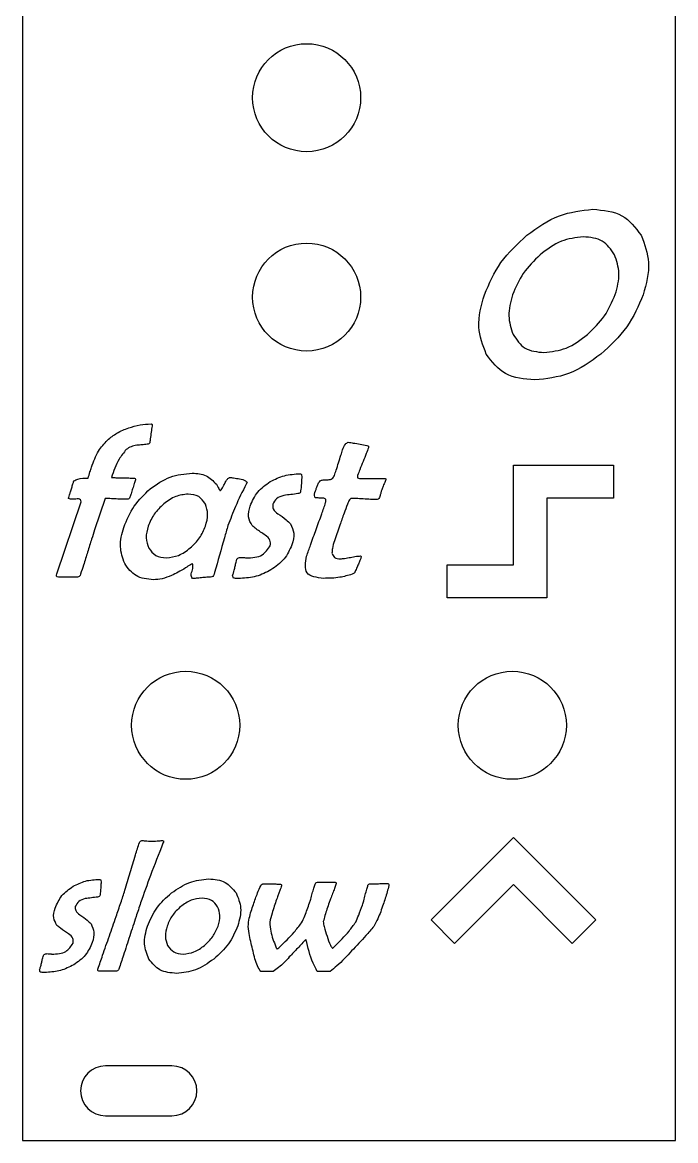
# Model space of a CAD drawing. Header units: millimetres. Extents: x 0 to 39, y 0 to 128.
# Drawn here: x 0 to 39.3, y 0 to 67.3 of the extents above; entities that cross this region are included whole.
import ezdxf

# ---------------------------------------------------------------- set-up
doc = ezdxf.new("R2010")
doc.units = ezdxf.units.MM
doc.layers.get('0').update_dxf_attribs({"linetype": 'CONTINUOUS'})

msp = doc.modelspace()

# ---------------------------------------------------------------- linework, layer by layer
for p, q in [((20.278, 39.857), (21.791, 39.857)), ((2.066, 34.115), (3.54, 38.451)), ((4.987, 38.647), (4.346, 36.762)), ((19.102, 37.046), (18.783, 36.107)), ((3.317, 33.92), (2.164, 33.92)), ((11.565, 34.191), (11.541, 34.103)), ((8.487, 17.969), (8.456, 17.896)), ((17.75, 15.555), (18.82, 15.555)), ((5.672, 10.199), (4.602, 10.199))]:
    msp.add_line(p, q)
for points in [[(0, 128.5), (0, 0), (39.3, 0), (39.3, 128.5)], [(31.553, 32.664), (25.553, 32.664), (25.553, 34.664), (29.553, 34.664), (29.553, 40.664), (35.553, 40.664), (35.553, 38.664), (31.553, 38.664)], [(29.542, 15.409), (26.007, 11.873), (24.592, 13.287), (29.542, 18.237), (34.492, 13.287), (33.078, 11.873)]]:
    msp.add_lwpolyline(points, close=True)
msp.add_lwpolyline([(9, 1.5, 1), (9, 4.5), (5, 4.5, 1), (5, 1.5)], format="xyb", close=True)
for centre in [(17.1, 62.775), (17.1, 50.775), (9.825, 25), (29.475, 25)]:
    msp.add_circle(centre, 3.25)
for points, knots in [([(30.357, 54.495), (30.982, 54.95), (32.17, 55.816), (33.628, 55.979), (34.319, 56.057)], [0, 0, 0, 0, 0.2273953, 0.4324386, 0.4324386, 0.4324386, 0.4324386]), ([(34.319, 56.057), (34.946, 56.004), (36.148, 55.902), (36.878, 54.95), (37.227, 54.495)], [0, 0, 0, 0, 0.1795785, 0.3440611, 0.3440611, 0.3440611, 0.3440611]), ([(27.796, 50.917), (28.086, 51.589), (28.679, 52.967), (29.789, 53.978), (30.357, 54.495)], [0, 0, 0, 0, 0.2171095, 0.4445595, 0.4445595, 0.4445595, 0.4445595]), ([(33.743, 54.404), (33.29, 54.348), (32.323, 54.23), (31.554, 53.63), (31.145, 53.312)], [0, 0, 0, 0, 0.1346297, 0.2865935, 0.2865935, 0.2865935, 0.2865935]), ([(35.625, 53.326), (35.406, 53.64), (34.952, 54.293), (34.156, 54.366), (33.743, 54.404)], [0, 0, 0, 0, 0.1093111, 0.2270529, 0.2270529, 0.2270529, 0.2270529]), ([(37.227, 54.495), (37.431, 53.95), (37.871, 52.777), (37.53, 51.565), (37.348, 50.917)], [0, 0, 0, 0, 0.1702931, 0.3664237, 0.3664237, 0.3664237, 0.3664237]), ([(31.145, 53.312), (30.781, 52.961), (30.067, 52.274), (29.681, 51.363), (29.491, 50.917)], [0, 0, 0, 0, 0.1498955, 0.2937559, 0.2937559, 0.2937559, 0.2937559]), ([(35.668, 50.938), (35.789, 51.367), (36.015, 52.171), (35.749, 52.958), (35.625, 53.326)], [0, 0, 0, 0, 0.1302415, 0.243852, 0.243852, 0.243852, 0.243852]), ([(27.908, 47.331), (27.706, 47.876), (27.269, 49.052), (27.612, 50.265), (27.796, 50.917)], [0, 0, 0, 0, 0.1700047, 0.367078, 0.367078, 0.367078, 0.367078]), ([(29.491, 50.917), (29.37, 50.489), (29.144, 49.687), (29.4, 48.897), (29.52, 48.529)], [0, 0, 0, 0, 0.1299369, 0.2436222, 0.2436222, 0.2436222, 0.2436222]), ([(34.002, 48.529), (34.368, 48.88), (35.088, 49.57), (35.477, 50.487), (35.668, 50.938)], [0, 0, 0, 0, 0.1505888, 0.2956285, 0.2956285, 0.2956285, 0.2956285]), ([(37.348, 50.917), (37.059, 50.243), (36.47, 48.867), (35.365, 47.855), (34.802, 47.338)], [0, 0, 0, 0, 0.2173173, 0.4437128, 0.4437128, 0.4437128, 0.4437128]), ([(29.52, 48.529), (29.734, 48.21), (30.175, 47.552), (30.967, 47.476), (31.376, 47.436)], [0, 0, 0, 0, 0.1092687, 0.2257823, 0.2257823, 0.2257823, 0.2257823]), ([(31.376, 47.436), (31.835, 47.491), (32.811, 47.608), (33.59, 48.21), (34.002, 48.529)], [0, 0, 0, 0, 0.1363445, 0.289194, 0.289194, 0.289194, 0.289194]), ([(30.828, 45.784), (30.198, 45.835), (28.995, 45.932), (28.259, 46.88), (27.908, 47.331)], [0, 0, 0, 0, 0.1804724, 0.3443343, 0.3443343, 0.3443343, 0.3443343]), ([(34.802, 47.338), (34.176, 46.885), (32.983, 46.021), (31.522, 45.86), (30.828, 45.784)], [0, 0, 0, 0, 0.2272709, 0.4332533, 0.4332533, 0.4332533, 0.4332533]), ([(6.395, 42.901), (6.621, 42.971), (7.06, 43.107), (7.52, 43.129), (7.743, 43.141)], [0, 0, 0, 0, 0.0706593, 0.1374052, 0.1374052, 0.1374052, 0.1374052]), ([(7.743, 43.141), (7.761, 43.137), (7.8, 43.13), (7.805, 43.091), (7.807, 43.071)], [0, 0, 0, 0, 0.00507393, 0.01054474, 0.01054474, 0.01054474, 0.01054474]), ([(5.113, 42.17), (5.299, 42.319), (5.688, 42.629), (6.152, 42.808), (6.395, 42.901)], [0, 0, 0, 0, 0.0710668, 0.1483675, 0.1483675, 0.1483675, 0.1483675]), ([(7.737, 42.539), (7.719, 42.407), (7.694, 42.227), (7.665, 42.048), (7.658, 42)], [0, 0, 0, 0, 0.03986683, 0.05446588, 0.05446588, 0.05446588, 0.05446588]), ([(7.807, 43.071), (7.802, 43.025), (7.781, 42.847), (7.756, 42.67), (7.737, 42.539)], [0, 0, 0, 0, 0.01404315, 0.05372466, 0.05372466, 0.05372466, 0.05372466]), ([(4.161, 40.538), (4.282, 40.872), (4.502, 41.475), (4.924, 41.956), (5.113, 42.17)], [0, 0, 0, 0, 0.1056226, 0.1904234, 0.1904234, 0.1904234, 0.1904234]), ([(6.884, 41.855), (6.765, 41.833), (6.536, 41.791), (6.343, 41.664), (6.25, 41.603)], [0, 0, 0, 0, 0.03577402, 0.06884922, 0.06884922, 0.06884922, 0.06884922]), ([(7.514, 41.912), (7.408, 41.901), (7.198, 41.881), (6.988, 41.864), (6.884, 41.855)], [0, 0, 0, 0, 0.03188486, 0.06331976, 0.06331976, 0.06331976, 0.06331976]), ([(7.658, 42), (7.643, 41.977), (7.61, 41.925), (7.549, 41.916), (7.514, 41.912)], [0, 0, 0, 0, 0.00771925, 0.01761051, 0.01761051, 0.01761051, 0.01761051]), ([(19.268, 41.578), (19.305, 41.707), (19.363, 41.906), (19.539, 42.003), (19.601, 42.038)], [0, 0, 0, 0, 0.03809458, 0.05874031, 0.05874031, 0.05874031, 0.05874031]), ([(19.601, 42.038), (19.704, 42.022), (20.078, 41.963), (20.45, 41.893), (20.72, 41.842)], [0, 0, 0, 0, 0.0311836, 0.1135489, 0.1135489, 0.1135489, 0.1135489]), ([(20.72, 41.842), (20.759, 41.833), (20.833, 41.814), (20.823, 41.739), (20.817, 41.704)], [0, 0, 0, 0, 0.01035902, 0.01982155, 0.01982155, 0.01982155, 0.01982155]), ([(6.25, 41.603), (6.096, 41.411), (5.691, 40.908), (5.489, 40.29), (5.365, 39.907)], [0, 0, 0, 0, 0.0732158, 0.1925791, 0.1925791, 0.1925791, 0.1925791]), ([(19.021, 40.802), (19.067, 40.953), (19.148, 41.212), (19.233, 41.47), (19.268, 41.578)], [0, 0, 0, 0, 0.04739304, 0.08138129, 0.08138129, 0.08138129, 0.08138129]), ([(20.817, 41.704), (20.775, 41.588), (20.674, 41.308), (20.56, 41.033), (20.494, 40.872)], [0, 0, 0, 0, 0.03695319, 0.089278, 0.089278, 0.089278, 0.089278]), ([(3.957, 39.882), (3.993, 40.004), (4.058, 40.224), (4.129, 40.441), (4.161, 40.538)], [0, 0, 0, 0, 0.03817522, 0.06864643, 0.06864643, 0.06864643, 0.06864643]), ([(18.775, 40.033), (18.81, 40.139), (18.895, 40.395), (18.974, 40.652), (19.021, 40.802)], [0, 0, 0, 0, 0.0334908, 0.08071801, 0.08071801, 0.08071801, 0.08071801]), ([(20.494, 40.872), (20.427, 40.71), (20.313, 40.435), (20.212, 40.156), (20.17, 40.04)], [0, 0, 0, 0, 0.05232486, 0.08927805, 0.08927805, 0.08927805, 0.08927805]), ([(3.097, 39.706), (3.175, 39.746), (3.439, 39.885), (3.743, 39.883), (3.957, 39.882)], [0, 0, 0, 0, 0.02619069, 0.08882542, 0.08882542, 0.08882542, 0.08882542]), ([(5.365, 39.907), (5.454, 39.907), (5.671, 39.905), (5.888, 39.898), (6.016, 39.895)], [0, 0, 0, 0, 0.02668048, 0.06513132, 0.06513132, 0.06513132, 0.06513132]), ([(6.016, 39.895), (6.146, 39.891), (6.369, 39.885), (6.592, 39.883), (6.686, 39.882)], [0, 0, 0, 0, 0.03892345, 0.06702189, 0.06702189, 0.06702189, 0.06702189]), ([(6.799, 39.769), (6.775, 39.695), (6.717, 39.521), (6.663, 39.345), (6.632, 39.242)], [0, 0, 0, 0, 0.02311514, 0.0551905, 0.0551905, 0.0551905, 0.0551905]), ([(6.686, 39.882), (6.729, 39.88), (6.807, 39.876), (6.801, 39.802), (6.799, 39.769)], [0, 0, 0, 0, 0.01075995, 0.01931437, 0.01931437, 0.01931437, 0.01931437]), ([(7.686, 39.227), (8.076, 39.504), (8.836, 40.045), (9.763, 40.135), (10.215, 40.178)], [0, 0, 0, 0, 0.1407535, 0.2745011, 0.2745011, 0.2745011, 0.2745011]), ([(10.215, 40.178), (10.513, 40.156), (11.083, 40.113), (11.481, 39.705), (11.671, 39.51)], [0, 0, 0, 0, 0.086239, 0.1651498, 0.1651498, 0.1651498, 0.1651498]), ([(12.154, 39.523), (12.203, 39.632), (12.275, 39.793), (12.419, 39.889), (12.466, 39.92)], [0, 0, 0, 0, 0.03479504, 0.0512644, 0.0512644, 0.0512644, 0.0512644]), ([(12.466, 39.92), (12.544, 39.913), (12.748, 39.897), (12.948, 39.852), (13.07, 39.825)], [0, 0, 0, 0, 0.0237376, 0.06123951, 0.06123951, 0.06123951, 0.06123951]), ([(13.07, 39.825), (13.198, 39.808), (13.373, 39.784), (13.487, 39.658), (13.518, 39.624)], [0, 0, 0, 0, 0.03671492, 0.05026684, 0.05026684, 0.05026684, 0.05026684]), ([(14.913, 39.668), (15.191, 39.806), (15.754, 40.085), (16.382, 40.122), (16.7, 40.141)], [0, 0, 0, 0, 0.0919494, 0.186517, 0.186517, 0.186517, 0.186517]), ([(16.7, 40.141), (16.726, 40.137), (16.778, 40.131), (16.794, 40.082), (16.802, 40.059)], [0, 0, 0, 0, 0.00724203, 0.01416654, 0.01416654, 0.01416654, 0.01416654]), ([(16.802, 40.059), (16.803, 40.002), (16.808, 39.832), (16.794, 39.662), (16.786, 39.548)], [0, 0, 0, 0, 0.01686129, 0.05110245, 0.05110245, 0.05110245, 0.05110245]), ([(17.823, 39.586), (17.853, 39.632), (17.916, 39.727), (18.028, 39.754), (18.086, 39.769)], [0, 0, 0, 0, 0.01579321, 0.03318579, 0.03318579, 0.03318579, 0.03318579]), ([(18.086, 39.769), (18.139, 39.769), (18.242, 39.769), (18.346, 39.773), (18.397, 39.775)], [0, 0, 0, 0, 0.01565369, 0.0311071, 0.0311071, 0.0311071, 0.0311071]), ([(18.397, 39.775), (18.486, 39.787), (18.656, 39.81), (18.737, 39.961), (18.775, 40.033)], [0, 0, 0, 0, 0.02517083, 0.04834801, 0.04834801, 0.04834801, 0.04834801]), ([(20.17, 40.04), (20.157, 39.986), (20.133, 39.886), (20.232, 39.866), (20.278, 39.857)], [0, 0, 0, 0, 0.01371374, 0.02582075, 0.02582075, 0.02582075, 0.02582075]), ([(21.872, 39.781), (21.86, 39.748), (21.828, 39.666), (21.79, 39.586), (21.768, 39.539)], [0, 0, 0, 0, 0.0105912, 0.02642841, 0.02642841, 0.02642841, 0.02642841]), ([(21.791, 39.857), (21.822, 39.856), (21.875, 39.854), (21.873, 39.803), (21.872, 39.781)], [0, 0, 0, 0, 0.00763084, 0.01335262, 0.01335262, 0.01335262, 0.01335262]), ([(2.841, 38.88), (2.86, 38.937), (2.905, 39.074), (2.945, 39.213), (2.969, 39.293)], [0, 0, 0, 0, 0.01812435, 0.04321424, 0.04321424, 0.04321424, 0.04321424]), ([(2.969, 39.293), (2.992, 39.373), (3.033, 39.511), (3.078, 39.648), (3.097, 39.706)], [0, 0, 0, 0, 0.02508989, 0.04321424, 0.04321424, 0.04321424, 0.04321424]), ([(6.099, 36.914), (6.283, 37.359), (6.648, 38.243), (7.341, 38.9), (7.686, 39.227)], [0, 0, 0, 0, 0.1426655, 0.2833141, 0.2833141, 0.2833141, 0.2833141]), ([(6.632, 39.242), (6.601, 39.141), (6.549, 38.967), (6.492, 38.794), (6.468, 38.722)], [0, 0, 0, 0, 0.03190887, 0.05452416, 0.05452416, 0.05452416, 0.05452416]), ([(11.671, 39.51), (11.699, 39.459), (11.765, 39.335), (11.838, 39.215), (11.881, 39.145)], [0, 0, 0, 0, 0.01760769, 0.04215606, 0.04215606, 0.04215606, 0.04215606]), ([(11.881, 39.145), (11.885, 39.139), (11.893, 39.129), (11.906, 39.127), (11.912, 39.126)], [0, 0, 0, 0, 0.002000212, 0.003794392, 0.003794392, 0.003794392, 0.003794392]), ([(11.912, 39.126), (11.939, 39.158), (12.04, 39.278), (12.106, 39.42), (12.154, 39.523)], [0, 0, 0, 0, 0.01271275, 0.04664373, 0.04664373, 0.04664373, 0.04664373]), ([(13.461, 39.51), (13.238, 39.066), (12.832, 38.255), (12.513, 37.405), (12.369, 37.021)], [0, 0, 0, 0, 0.148907, 0.2720049, 0.2720049, 0.2720049, 0.2720049]), ([(13.518, 39.624), (13.512, 39.61), (13.495, 39.571), (13.474, 39.534), (13.461, 39.51)], [0, 0, 0, 0, 0.00450163, 0.01272507, 0.01272507, 0.01272507, 0.01272507]), ([(13.7, 38.193), (13.833, 38.492), (14.1, 39.095), (14.64, 39.476), (14.913, 39.668)], [0, 0, 0, 0, 0.0960823, 0.1942035, 0.1942035, 0.1942035, 0.1942035]), ([(16.786, 39.548), (16.779, 39.433), (16.769, 39.26), (16.737, 39.089), (16.727, 39.031)], [0, 0, 0, 0, 0.03447344, 0.05205953, 0.05205953, 0.05205953, 0.05205953]), ([(17.623, 38.685), (17.603, 38.733), (17.53, 38.901), (17.61, 39.076), (17.667, 39.201)], [0, 0, 0, 0, 0.01533314, 0.05367084, 0.05367084, 0.05367084, 0.05367084]), ([(17.667, 39.201), (17.689, 39.264), (17.736, 39.395), (17.793, 39.521), (17.823, 39.586)], [0, 0, 0, 0, 0.02001292, 0.04149695, 0.04149695, 0.04149695, 0.04149695]), ([(21.661, 39.29), (21.648, 39.25), (21.616, 39.153), (21.586, 39.057), (21.569, 39)], [0, 0, 0, 0, 0.01259723, 0.03042368, 0.03042368, 0.03042368, 0.03042368]), ([(21.768, 39.539), (21.745, 39.49), (21.706, 39.409), (21.674, 39.324), (21.661, 39.29)], [0, 0, 0, 0, 0.01600303, 0.02709372, 0.02709372, 0.02709372, 0.02709372]), ([(2.781, 38.647), (2.783, 38.67), (2.792, 38.75), (2.82, 38.826), (2.841, 38.88)], [0, 0, 0, 0, 0.00683229, 0.02415807, 0.02415807, 0.02415807, 0.02415807]), ([(3.211, 38.615), (3.105, 38.609), (2.959, 38.599), (2.819, 38.637), (2.781, 38.647)], [0, 0, 0, 0, 0.03167122, 0.04335886, 0.04335886, 0.04335886, 0.04335886]), ([(3.54, 38.451), (3.527, 38.499), (3.487, 38.645), (3.322, 38.627), (3.211, 38.615)], [0, 0, 0, 0, 0.01368273, 0.04148997, 0.04148997, 0.04148997, 0.04148997]), ([(5.641, 38.625), (5.513, 38.631), (5.295, 38.642), (5.077, 38.645), (4.987, 38.647)], [0, 0, 0, 0, 0.03838875, 0.06546442, 0.06546442, 0.06546442, 0.06546442]), ([(6.301, 38.603), (6.21, 38.604), (5.989, 38.607), (5.769, 38.618), (5.641, 38.625)], [0, 0, 0, 0, 0.02754829, 0.06609443, 0.06609443, 0.06609443, 0.06609443]), ([(6.468, 38.722), (6.451, 38.688), (6.417, 38.618), (6.34, 38.608), (6.301, 38.603)], [0, 0, 0, 0, 0.0109184, 0.02181089, 0.02181089, 0.02181089, 0.02181089]), ([(9.97, 38.918), (9.714, 38.888), (9.173, 38.826), (8.737, 38.498), (8.508, 38.325)], [0, 0, 0, 0, 0.075823, 0.160282, 0.160282, 0.160282, 0.160282]), ([(11.008, 38.319), (10.889, 38.494), (10.641, 38.858), (10.2, 38.897), (9.97, 38.918)], [0, 0, 0, 0, 0.0601677, 0.1256696, 0.1256696, 0.1256696, 0.1256696]), ([(15.727, 38.836), (15.569, 38.787), (15.277, 38.696), (15.13, 38.429), (15.062, 38.306)], [0, 0, 0, 0, 0.04749353, 0.08800607, 0.08800607, 0.08800607, 0.08800607]), ([(16.577, 38.943), (16.436, 38.924), (16.153, 38.887), (15.869, 38.853), (15.727, 38.836)], [0, 0, 0, 0, 0.04272699, 0.08561987, 0.08561987, 0.08561987, 0.08561987]), ([(16.727, 39.031), (16.712, 39.01), (16.676, 38.959), (16.613, 38.949), (16.577, 38.943)], [0, 0, 0, 0, 0.00750804, 0.0180401, 0.0180401, 0.0180401, 0.0180401]), ([(18.081, 38.678), (18.004, 38.679), (17.852, 38.679), (17.699, 38.683), (17.623, 38.685)], [0, 0, 0, 0, 0.02310807, 0.04579721, 0.04579721, 0.04579721, 0.04579721]), ([(17.673, 36.791), (17.787, 37.104), (17.981, 37.639), (18.168, 38.177), (18.246, 38.401)], [0, 0, 0, 0, 0.0998896, 0.1709021, 0.1709021, 0.1709021, 0.1709021]), ([(18.246, 38.401), (18.262, 38.477), (18.295, 38.624), (18.151, 38.661), (18.081, 38.678)], [0, 0, 0, 0, 0.01985502, 0.03832368, 0.03832368, 0.03832368, 0.03832368]), ([(19.758, 38.659), (19.732, 38.63), (19.639, 38.527), (19.593, 38.395), (19.56, 38.3)], [0, 0, 0, 0, 0.01167812, 0.04130015, 0.04130015, 0.04130015, 0.04130015]), ([(20.509, 38.625), (20.363, 38.635), (20.113, 38.652), (19.862, 38.657), (19.758, 38.659)], [0, 0, 0, 0, 0.04378498, 0.07517295, 0.07517295, 0.07517295, 0.07517295]), ([(21.259, 38.59), (21.155, 38.592), (20.904, 38.598), (20.654, 38.615), (20.509, 38.625)], [0, 0, 0, 0, 0.03138797, 0.07517295, 0.07517295, 0.07517295, 0.07517295]), ([(21.477, 38.71), (21.455, 38.675), (21.405, 38.597), (21.312, 38.592), (21.259, 38.59)], [0, 0, 0, 0, 0.01167656, 0.02623977, 0.02623977, 0.02623977, 0.02623977]), ([(21.569, 39), (21.551, 38.943), (21.521, 38.846), (21.49, 38.75), (21.477, 38.71)], [0, 0, 0, 0, 0.01782645, 0.03042368, 0.03042368, 0.03042368, 0.03042368]), ([(8.508, 38.325), (8.3, 38.131), (7.894, 37.75), (7.675, 37.239), (7.568, 36.989)], [0, 0, 0, 0, 0.0843084, 0.1649205, 0.1649205, 0.1649205, 0.1649205]), ([(11.016, 36.989), (11.085, 37.23), (11.214, 37.676), (11.073, 38.116), (11.008, 38.319)], [0, 0, 0, 0, 0.0731659, 0.1356808, 0.1356808, 0.1356808, 0.1356808]), ([(13.825, 37.021), (13.73, 37.19), (13.523, 37.56), (13.638, 37.97), (13.7, 38.193)], [0, 0, 0, 0, 0.05604, 0.122229, 0.122229, 0.122229, 0.122229]), ([(15.062, 38.306), (15.061, 38.206), (15.057, 37.963), (15.259, 37.818), (15.378, 37.733)], [0, 0, 0, 0, 0.02868368, 0.06921985, 0.06921985, 0.06921985, 0.06921985]), ([(15.378, 37.733), (15.548, 37.618), (15.817, 37.437), (16.044, 37.206), (16.128, 37.122)], [0, 0, 0, 0, 0.06135729, 0.09697344, 0.09697344, 0.09697344, 0.09697344]), ([(19.56, 38.3), (19.49, 38.122), (19.328, 37.707), (19.184, 37.286), (19.102, 37.046)], [0, 0, 0, 0, 0.0575503, 0.1335253, 0.1335253, 0.1335253, 0.1335253]), ([(12.369, 37.021), (12.298, 36.774), (12.028, 35.832), (11.761, 34.888), (11.565, 34.191)], [0, 0, 0, 0, 0.0768704, 0.2941877, 0.2941877, 0.2941877, 0.2941877]), ([(14.607, 36.447), (14.423, 36.568), (14.152, 36.746), (13.904, 36.954), (13.825, 37.021)], [0, 0, 0, 0, 0.06597305, 0.09704375, 0.09704375, 0.09704375, 0.09704375]), ([(16.128, 37.122), (16.216, 36.937), (16.407, 36.531), (16.284, 36.097), (16.216, 35.861)], [0, 0, 0, 0, 0.0594514, 0.1302468, 0.1302468, 0.1302468, 0.1302468]), ([(4.346, 36.762), (4.285, 36.578), (4.14, 36.134), (4.003, 35.687), (3.924, 35.426)], [0, 0, 0, 0, 0.0583276, 0.1401383, 0.1401383, 0.1401383, 0.1401383]), ([(6.155, 34.739), (6.037, 35.075), (5.787, 35.79), (5.991, 36.524), (6.099, 36.914)], [0, 0, 0, 0, 0.1041033, 0.2221992, 0.2221992, 0.2221992, 0.2221992]), ([(7.568, 36.989), (7.501, 36.751), (7.376, 36.304), (7.531, 35.869), (7.604, 35.666)], [0, 0, 0, 0, 0.0722334, 0.135332, 0.135332, 0.135332, 0.135332]), ([(10.104, 35.678), (10.305, 35.87), (10.699, 36.245), (10.912, 36.745), (11.016, 36.989)], [0, 0, 0, 0, 0.0824369, 0.161186, 0.161186, 0.161186, 0.161186]), ([(14.914, 35.811), (14.923, 35.928), (14.945, 36.194), (14.728, 36.357), (14.607, 36.447)], [0, 0, 0, 0, 0.03329341, 0.07524222, 0.07524222, 0.07524222, 0.07524222]), ([(17.101, 35.18), (17.178, 35.404), (17.365, 35.942), (17.559, 36.478), (17.673, 36.791)], [0, 0, 0, 0, 0.0710148, 0.1709052, 0.1709052, 0.1709052, 0.1709052]), ([(8.665, 35.08), (8.916, 35.11), (9.45, 35.175), (9.877, 35.504), (10.104, 35.678)], [0, 0, 0, 0, 0.0743605, 0.1584001, 0.1584001, 0.1584001, 0.1584001]), ([(13.474, 35.08), (13.822, 35.089), (14.432, 35.104), (14.769, 35.599), (14.914, 35.811)], [0, 0, 0, 0, 0.0972821, 0.1704287, 0.1704287, 0.1704287, 0.1704287]), ([(16.216, 35.861), (16.08, 35.561), (15.799, 34.943), (15.241, 34.555), (14.955, 34.355)], [0, 0, 0, 0, 0.0970352, 0.199746, 0.199746, 0.199746, 0.199746]), ([(18.783, 36.107), (18.73, 35.955), (18.644, 35.709), (18.632, 35.45), (18.627, 35.351)], [0, 0, 0, 0, 0.04784039, 0.07756807, 0.07756807, 0.07756807, 0.07756807]), ([(3.924, 35.426), (3.844, 35.165), (3.708, 34.719), (3.562, 34.275), (3.501, 34.09)], [0, 0, 0, 0, 0.0818114, 0.1401414, 0.1401414, 0.1401414, 0.1401414]), ([(7.604, 35.666), (7.729, 35.495), (7.991, 35.138), (8.434, 35.1), (8.665, 35.08)], [0, 0, 0, 0, 0.0606479, 0.1266425, 0.1266425, 0.1266425, 0.1266425]), ([(12.908, 34.991), (12.923, 35.017), (12.957, 35.073), (13.022, 35.09), (13.058, 35.099)], [0, 0, 0, 0, 0.00850013, 0.01910414, 0.01910414, 0.01910414, 0.01910414]), ([(13.058, 35.099), (13.092, 35.103), (13.17, 35.113), (13.248, 35.104), (13.291, 35.099)], [0, 0, 0, 0, 0.0102949, 0.02339701, 0.02339701, 0.02339701, 0.02339701]), ([(13.291, 35.099), (13.338, 35.094), (13.399, 35.088), (13.46, 35.081), (13.474, 35.08)], [0, 0, 0, 0, 0.01408722, 0.01836513, 0.01836513, 0.01836513, 0.01836513]), ([(18.121, 33.844), (17.708, 33.895), (16.9, 33.994), (17.035, 34.791), (17.101, 35.18)], [0, 0, 0, 0, 0.1047273, 0.2049769, 0.2049769, 0.2049769, 0.2049769]), ([(18.627, 35.351), (18.667, 35.255), (18.758, 35.036), (19.002, 35.028), (19.14, 35.023)], [0, 0, 0, 0, 0.02869599, 0.06605435, 0.06605435, 0.06605435, 0.06605435]), ([(19.14, 35.023), (19.222, 35.028), (19.425, 35.042), (19.624, 35.083), (19.742, 35.108)], [0, 0, 0, 0, 0.02492188, 0.06090936, 0.06090936, 0.06090936, 0.06090936]), ([(19.742, 35.108), (19.859, 35.132), (20.053, 35.173), (20.252, 35.187), (20.332, 35.193)], [0, 0, 0, 0, 0.03567745, 0.05965747, 0.05965747, 0.05965747, 0.05965747]), ([(20.369, 35.08), (20.349, 35.025), (20.302, 34.897), (20.247, 34.773), (20.215, 34.701)], [0, 0, 0, 0, 0.01751912, 0.04082957, 0.04082957, 0.04082957, 0.04082957]), ([(20.332, 35.193), (20.351, 35.185), (20.4, 35.165), (20.381, 35.112), (20.369, 35.08)], [0, 0, 0, 0, 0.00549558, 0.01406311, 0.01406311, 0.01406311, 0.01406311]), ([(7.883, 33.762), (7.509, 33.797), (6.783, 33.865), (6.359, 34.454), (6.155, 34.739)], [0, 0, 0, 0, 0.1071756, 0.207497, 0.207497, 0.207497, 0.207497]), ([(9.815, 34.475), (9.666, 34.382), (9.393, 34.212), (9.1, 34.077), (8.965, 34.014)], [0, 0, 0, 0, 0.05226623, 0.09670621, 0.09670621, 0.09670621, 0.09670621]), ([(10.238, 34.72), (10.196, 34.7), (10.049, 34.63), (9.912, 34.54), (9.815, 34.475)], [0, 0, 0, 0, 0.01391695, 0.04904116, 0.04904116, 0.04904116, 0.04904116]), ([(10.208, 34.279), (10.239, 34.39), (10.281, 34.537), (10.247, 34.684), (10.238, 34.72)], [0, 0, 0, 0, 0.03347892, 0.04470311, 0.04470311, 0.04470311, 0.04470311]), ([(12.697, 34.166), (12.714, 34.223), (12.756, 34.36), (12.786, 34.5), (12.804, 34.582)], [0, 0, 0, 0, 0.01804619, 0.04295947, 0.04295947, 0.04295947, 0.04295947]), ([(12.804, 34.582), (12.821, 34.662), (12.851, 34.8), (12.891, 34.935), (12.908, 34.991)], [0, 0, 0, 0, 0.02474764, 0.04229467, 0.04229467, 0.04229467, 0.04229467]), ([(14.955, 34.355), (14.665, 34.204), (14.09, 33.904), (13.443, 33.86), (13.121, 33.838)], [0, 0, 0, 0, 0.0967524, 0.1923055, 0.1923055, 0.1923055, 0.1923055]), ([(20.215, 34.701), (20.179, 34.62), (20.122, 34.492), (20.067, 34.364), (20.047, 34.317)], [0, 0, 0, 0, 0.02671187, 0.0419761, 0.0419761, 0.0419761, 0.0419761]), ([(2.164, 33.92), (2.12, 33.931), (2.021, 33.957), (2.05, 34.059), (2.066, 34.115)], [0, 0, 0, 0, 0.01169903, 0.02637884, 0.02637884, 0.02637884, 0.02637884]), ([(3.501, 34.09), (3.482, 34.041), (3.448, 33.952), (3.357, 33.93), (3.317, 33.92)], [0, 0, 0, 0, 0.01479641, 0.02649619, 0.02649619, 0.02649619, 0.02649619]), ([(8.965, 34.014), (8.78, 33.941), (8.432, 33.803), (8.058, 33.775), (7.883, 33.762)], [0, 0, 0, 0, 0.0593101, 0.1116229, 0.1116229, 0.1116229, 0.1116229]), ([(10.241, 33.838), (10.215, 33.874), (10.12, 34.002), (10.171, 34.163), (10.208, 34.279)], [0, 0, 0, 0, 0.01296159, 0.04623696, 0.04623696, 0.04623696, 0.04623696]), ([(10.775, 33.879), (10.67, 33.867), (10.492, 33.847), (10.314, 33.841), (10.241, 33.838)], [0, 0, 0, 0, 0.0316828, 0.0535625, 0.0535625, 0.0535625, 0.0535625]), ([(11.312, 33.92), (11.238, 33.917), (11.059, 33.911), (10.88, 33.891), (10.775, 33.879)], [0, 0, 0, 0, 0.02211583, 0.05387707, 0.05387707, 0.05387707, 0.05387707]), ([(11.541, 34.103), (11.519, 34.049), (11.475, 33.946), (11.365, 33.929), (11.312, 33.92)], [0, 0, 0, 0, 0.01614038, 0.03124306, 0.03124306, 0.03124306, 0.03124306]), ([(12.699, 33.857), (12.68, 33.891), (12.625, 33.988), (12.668, 34.095), (12.697, 34.166)], [0, 0, 0, 0, 0.01120873, 0.03230039, 0.03230039, 0.03230039, 0.03230039]), ([(13.121, 33.838), (13.023, 33.836), (12.882, 33.834), (12.742, 33.852), (12.699, 33.857)], [0, 0, 0, 0, 0.02946565, 0.04229952, 0.04229952, 0.04229952, 0.04229952]), ([(19.831, 34.09), (19.59, 34.019), (19.033, 33.854), (18.451, 33.848), (18.121, 33.844)], [0, 0, 0, 0, 0.0750538, 0.1734472, 0.1734472, 0.1734472, 0.1734472]), ([(19.981, 34.178), (19.962, 34.163), (19.917, 34.125), (19.863, 34.103), (19.831, 34.09)], [0, 0, 0, 0, 0.00725024, 0.01747584, 0.01747584, 0.01747584, 0.01747584]), ([(20.047, 34.317), (20.035, 34.286), (20.017, 34.238), (19.99, 34.194), (19.981, 34.178)], [0, 0, 0, 0, 0.00993218, 0.0153798, 0.0153798, 0.0153798, 0.0153798]), ([(6.482, 16.134), (6.585, 16.488), (6.762, 17.095), (6.958, 17.696), (7.039, 17.947)], [0, 0, 0, 0, 0.1105631, 0.1896103, 0.1896103, 0.1896103, 0.1896103]), ([(7.039, 17.947), (7.055, 17.979), (7.087, 18.045), (7.159, 18.054), (7.195, 18.059)], [0, 0, 0, 0, 0.01020892, 0.02037779, 0.02037779, 0.02037779, 0.02037779]), ([(8.456, 17.896), (8.202, 17.252), (7.733, 16.067), (7.31, 14.865), (7.116, 14.317)], [0, 0, 0, 0, 0.2077367, 0.3822678, 0.3822678, 0.3822678, 0.3822678]), ([(7.195, 18.059), (7.237, 18.058), (7.336, 18.055), (7.434, 18.047), (7.492, 18.042)], [0, 0, 0, 0, 0.01246988, 0.02973627, 0.02973627, 0.02973627, 0.02973627]), ([(7.492, 18.042), (7.549, 18.037), (7.648, 18.029), (7.747, 18.026), (7.789, 18.025)], [0, 0, 0, 0, 0.01726639, 0.02973627, 0.02973627, 0.02973627, 0.02973627]), ([(7.789, 18.025), (7.833, 18.026), (7.94, 18.029), (8.046, 18.037), (8.108, 18.042)], [0, 0, 0, 0, 0.0133142, 0.03199075, 0.03199075, 0.03199075, 0.03199075]), ([(8.108, 18.042), (8.17, 18.047), (8.274, 18.055), (8.379, 18.058), (8.422, 18.059)], [0, 0, 0, 0, 0.01853686, 0.03143106, 0.03143106, 0.03143106, 0.03143106]), ([(8.422, 18.059), (8.45, 18.055), (8.505, 18.049), (8.493, 17.995), (8.487, 17.969)], [0, 0, 0, 0, 0.00702823, 0.01375343, 0.01375343, 0.01375343, 0.01375343]), ([(3.05, 15.308), (3.297, 15.431), (3.797, 15.679), (4.355, 15.712), (4.638, 15.728)], [0, 0, 0, 0, 0.0817328, 0.1657929, 0.1657929, 0.1657929, 0.1657929]), ([(4.638, 15.728), (4.662, 15.726), (4.707, 15.72), (4.721, 15.677), (4.728, 15.655)], [0, 0, 0, 0, 0.00643733, 0.01259243, 0.01259243, 0.01259243, 0.01259243]), ([(4.728, 15.655), (4.73, 15.605), (4.734, 15.454), (4.722, 15.303), (4.714, 15.202)], [0, 0, 0, 0, 0.01498779, 0.04542439, 0.04542439, 0.04542439, 0.04542439]), ([(5.923, 14.317), (6.005, 14.569), (6.201, 15.172), (6.379, 15.78), (6.482, 16.134)], [0, 0, 0, 0, 0.0794914, 0.1902025, 0.1902025, 0.1902025, 0.1902025]), ([(8.971, 14.91), (9.324, 15.155), (9.999, 15.625), (10.816, 15.71), (11.206, 15.751)], [0, 0, 0, 0, 0.1264732, 0.2422563, 0.2422563, 0.2422563, 0.2422563]), ([(11.206, 15.751), (11.559, 15.723), (12.23, 15.671), (12.656, 15.155), (12.859, 14.91)], [0, 0, 0, 0, 0.1012279, 0.1926747, 0.1926747, 0.1926747, 0.1926747]), ([(17.607, 15.431), (17.622, 15.467), (17.649, 15.533), (17.718, 15.548), (17.75, 15.555)], [0, 0, 0, 0, 0.01083845, 0.01998228, 0.01998228, 0.01998228, 0.01998228]), ([(18.82, 15.555), (18.842, 15.544), (18.902, 15.517), (18.876, 15.45), (18.86, 15.409)], [0, 0, 0, 0, 0.00658478, 0.01760737, 0.01760737, 0.01760737, 0.01760737]), ([(1.972, 13.997), (2.089, 14.263), (2.327, 14.799), (2.807, 15.137), (3.05, 15.308)], [0, 0, 0, 0, 0.0854065, 0.1726253, 0.1726253, 0.1726253, 0.1726253]), ([(4.714, 15.202), (4.708, 15.1), (4.7, 14.945), (4.671, 14.794), (4.662, 14.742)], [0, 0, 0, 0, 0.0306431, 0.04627513, 0.04627513, 0.04627513, 0.04627513]), ([(7.526, 12.916), (7.689, 13.294), (8.021, 14.067), (8.65, 14.625), (8.971, 14.91)], [0, 0, 0, 0, 0.1220267, 0.2489909, 0.2489909, 0.2489909, 0.2489909]), ([(12.859, 14.91), (12.982, 14.611), (13.248, 13.965), (13.059, 13.29), (12.958, 12.927)], [0, 0, 0, 0, 0.0944856, 0.2037112, 0.2037112, 0.2037112, 0.2037112]), ([(13.9, 14.216), (13.979, 14.449), (14.108, 14.831), (14.274, 15.198), (14.339, 15.342)], [0, 0, 0, 0, 0.0736842, 0.1209133, 0.1209133, 0.1209133, 0.1209133]), ([(14.339, 15.342), (14.362, 15.378), (14.406, 15.445), (14.484, 15.459), (14.521, 15.465)], [0, 0, 0, 0, 0.01225109, 0.02285819, 0.02285819, 0.02285819, 0.02285819]), ([(14.521, 15.465), (14.59, 15.464), (14.757, 15.463), (14.924, 15.457), (15.021, 15.454)], [0, 0, 0, 0, 0.020915, 0.05005329, 0.05005329, 0.05005329, 0.05005329]), ([(15.021, 15.454), (15.118, 15.451), (15.285, 15.445), (15.452, 15.443), (15.522, 15.443)], [0, 0, 0, 0, 0.02913829, 0.05005341, 0.05005341, 0.05005341, 0.05005341]), ([(15.431, 14.896), (15.403, 14.824), (15.356, 14.7), (15.312, 14.575), (15.293, 14.524)], [0, 0, 0, 0, 0.02328551, 0.03972406, 0.03972406, 0.03972406, 0.03972406]), ([(15.569, 15.269), (15.551, 15.217), (15.507, 15.092), (15.459, 14.969), (15.431, 14.896)], [0, 0, 0, 0, 0.01643861, 0.03972412, 0.03972412, 0.03972412, 0.03972412]), ([(15.522, 15.443), (15.548, 15.43), (15.619, 15.397), (15.588, 15.318), (15.569, 15.269)], [0, 0, 0, 0, 0.00782356, 0.02096761, 0.02096761, 0.02096761, 0.02096761]), ([(17.27, 14.305), (17.295, 14.384), (17.355, 14.572), (17.408, 14.761), (17.439, 14.871)], [0, 0, 0, 0, 0.02482357, 0.05908175, 0.05908175, 0.05908175, 0.05908175]), ([(17.439, 14.871), (17.47, 14.981), (17.523, 15.168), (17.583, 15.354), (17.607, 15.431)], [0, 0, 0, 0, 0.03411088, 0.0584923, 0.0584923, 0.0584923, 0.0584923]), ([(18.66, 14.868), (18.619, 14.763), (18.55, 14.584), (18.486, 14.403), (18.459, 14.328)], [0, 0, 0, 0, 0.0337836, 0.05766382, 0.05766382, 0.05766382, 0.05766382]), ([(18.86, 15.409), (18.834, 15.334), (18.77, 15.153), (18.7, 14.973), (18.66, 14.868)], [0, 0, 0, 0, 0.02388022, 0.05766376, 0.05766376, 0.05766376, 0.05766376]), ([(20.629, 14.796), (20.659, 14.91), (20.708, 15.103), (20.767, 15.293), (20.791, 15.37)], [0, 0, 0, 0, 0.03558374, 0.05965922, 0.05965922, 0.05965922, 0.05965922]), ([(20.791, 15.37), (20.805, 15.394), (20.836, 15.447), (20.898, 15.451), (20.932, 15.454)], [0, 0, 0, 0, 0.00801272, 0.01737062, 0.01737062, 0.01737062, 0.01737062]), ([(20.932, 15.454), (21.001, 15.454), (21.169, 15.456), (21.336, 15.462), (21.434, 15.465)], [0, 0, 0, 0, 0.0209653, 0.05025468, 0.05025468, 0.05025468, 0.05025468]), ([(21.434, 15.465), (21.532, 15.468), (21.699, 15.474), (21.866, 15.475), (21.936, 15.476)], [0, 0, 0, 0, 0.02928914, 0.05025468, 0.05025468, 0.05025468, 0.05025468]), ([(22.05, 15.364), (22.017, 15.232), (21.923, 14.843), (21.791, 14.465), (21.704, 14.216)], [0, 0, 0, 0, 0.0409055, 0.1199862, 0.1199862, 0.1199862, 0.1199862]), ([(21.936, 15.476), (21.972, 15.472), (22.04, 15.465), (22.047, 15.397), (22.05, 15.364)], [0, 0, 0, 0, 0.00941815, 0.01813755, 0.01813755, 0.01813755, 0.01813755]), ([(3.774, 14.569), (3.633, 14.525), (3.373, 14.444), (3.242, 14.207), (3.182, 14.098)], [0, 0, 0, 0, 0.0422166, 0.07822778, 0.07822778, 0.07822778, 0.07822778]), ([(4.529, 14.664), (4.403, 14.647), (4.152, 14.614), (3.9, 14.584), (3.774, 14.569)], [0, 0, 0, 0, 0.03797961, 0.07610655, 0.07610655, 0.07610655, 0.07610655]), ([(4.662, 14.742), (4.648, 14.723), (4.617, 14.678), (4.561, 14.669), (4.529, 14.664)], [0, 0, 0, 0, 0.00667379, 0.01603562, 0.01603562, 0.01603562, 0.01603562]), ([(5.233, 12.319), (5.368, 12.707), (5.6, 13.373), (5.828, 14.039), (5.923, 14.317)], [0, 0, 0, 0, 0.1232704, 0.2113005, 0.2113005, 0.2113005, 0.2113005]), ([(7.116, 14.317), (7.024, 14.039), (6.801, 13.375), (6.586, 12.708), (6.46, 12.319)], [0, 0, 0, 0, 0.0877609, 0.2102279, 0.2102279, 0.2102279, 0.2102279]), ([(10.812, 14.591), (10.586, 14.566), (10.113, 14.515), (9.727, 14.234), (9.526, 14.087)], [0, 0, 0, 0, 0.0669643, 0.1403117, 0.1403117, 0.1403117, 0.1403117]), ([(11.748, 14.081), (11.638, 14.23), (11.406, 14.542), (11.017, 14.574), (10.812, 14.591)], [0, 0, 0, 0, 0.0529205, 0.1113415, 0.1113415, 0.1113415, 0.1113415]), ([(13.58, 12.894), (13.599, 13.061), (13.653, 13.513), (13.805, 13.944), (13.9, 14.216)], [0, 0, 0, 0, 0.0503888, 0.136385, 0.136385, 0.136385, 0.136385]), ([(15.293, 14.524), (15.199, 14.248), (15.044, 13.794), (14.927, 13.328), (14.881, 13.146)], [0, 0, 0, 0, 0.0874246, 0.1439026, 0.1439026, 0.1439026, 0.1439026]), ([(16.793, 13.101), (16.861, 13.245), (17.046, 13.636), (17.183, 14.046), (17.27, 14.305)], [0, 0, 0, 0, 0.0478648, 0.1296302, 0.1296302, 0.1296302, 0.1296302]), ([(18.459, 14.328), (18.369, 14.068), (18.236, 13.691), (18.135, 13.304), (18.103, 13.182)], [0, 0, 0, 0, 0.0823488, 0.1199993, 0.1199993, 0.1199993, 0.1199993]), ([(20.056, 13.157), (20.116, 13.292), (20.266, 13.627), (20.384, 13.975), (20.454, 14.182)], [0, 0, 0, 0, 0.0444075, 0.1100568, 0.1100568, 0.1100568, 0.1100568]), ([(20.454, 14.182), (20.482, 14.268), (20.546, 14.471), (20.599, 14.677), (20.629, 14.796)], [0, 0, 0, 0, 0.02718175, 0.06379907, 0.06379907, 0.06379907, 0.06379907]), ([(21.704, 14.216), (21.609, 13.925), (21.458, 13.467), (21.223, 13.047), (21.137, 12.894)], [0, 0, 0, 0, 0.0915176, 0.1441346, 0.1441346, 0.1441346, 0.1441346]), ([(2.082, 12.955), (1.998, 13.106), (1.814, 13.434), (1.916, 13.799), (1.972, 13.997)], [0, 0, 0, 0, 0.0498133, 0.108648, 0.108648, 0.108648, 0.108648]), ([(3.182, 14.098), (3.181, 14.009), (3.177, 13.793), (3.357, 13.664), (3.463, 13.588)], [0, 0, 0, 0, 0.02549655, 0.06152875, 0.06152875, 0.06152875, 0.06152875]), ([(3.463, 13.588), (3.614, 13.486), (3.853, 13.325), (4.055, 13.12), (4.13, 13.045)], [0, 0, 0, 0, 0.05453976, 0.08619865, 0.08619865, 0.08619865, 0.08619865]), ([(9.526, 14.087), (9.346, 13.918), (8.991, 13.585), (8.801, 13.137), (8.708, 12.916)], [0, 0, 0, 0, 0.0731579, 0.1442453, 0.1442453, 0.1442453, 0.1442453]), ([(11.772, 12.916), (11.833, 13.128), (11.945, 13.521), (11.81, 13.904), (11.748, 14.081)], [0, 0, 0, 0, 0.0642552, 0.1191432, 0.1191432, 0.1191432, 0.1191432]), ([(2.777, 12.445), (2.614, 12.553), (2.373, 12.711), (2.153, 12.896), (2.082, 12.955)], [0, 0, 0, 0, 0.05864273, 0.0862611, 0.0862611, 0.0862611, 0.0862611]), ([(4.13, 13.045), (4.207, 12.88), (4.378, 12.52), (4.268, 12.134), (4.208, 11.924)], [0, 0, 0, 0, 0.0528456, 0.1157749, 0.1157749, 0.1157749, 0.1157749]), ([(7.615, 10.922), (7.494, 11.223), (7.233, 11.874), (7.423, 12.552), (7.526, 12.916)], [0, 0, 0, 0, 0.0948502, 0.2046817, 0.2046817, 0.2046817, 0.2046817]), ([(8.708, 12.916), (8.649, 12.706), (8.538, 12.313), (8.674, 11.929), (8.737, 11.751)], [0, 0, 0, 0, 0.0636475, 0.1191355, 0.1191355, 0.1191355, 0.1191355]), ([(10.956, 11.751), (11.136, 11.92), (11.489, 12.252), (11.679, 12.698), (11.772, 12.916)], [0, 0, 0, 0, 0.0732905, 0.1436464, 0.1436464, 0.1436464, 0.1436464]), ([(12.958, 12.927), (12.795, 12.548), (12.461, 11.775), (11.832, 11.214), (11.511, 10.927)], [0, 0, 0, 0, 0.1221703, 0.2495351, 0.2495351, 0.2495351, 0.2495351]), ([(13.882, 11.409), (13.8, 11.717), (13.671, 12.206), (13.604, 12.708), (13.58, 12.894)], [0, 0, 0, 0, 0.095415, 0.1516293, 0.1516293, 0.1516293, 0.1516293]), ([(14.881, 13.146), (14.894, 12.962), (14.93, 12.449), (15.13, 11.973), (15.258, 11.667)], [0, 0, 0, 0, 0.0549443, 0.1534767, 0.1534767, 0.1534767, 0.1534767]), ([(15.473, 11.655), (15.774, 11.944), (16.247, 12.396), (16.647, 12.913), (16.793, 13.101)], [0, 0, 0, 0, 0.1248046, 0.195988, 0.195988, 0.195988, 0.195988]), ([(18.103, 13.182), (18.117, 13.083), (18.158, 12.781), (18.262, 12.495), (18.331, 12.303)], [0, 0, 0, 0, 0.03007036, 0.09105553, 0.09105553, 0.09105553, 0.09105553]), ([(18.797, 11.711), (19.094, 12.002), (19.553, 12.451), (19.924, 12.973), (20.056, 13.157)], [0, 0, 0, 0, 0.1242184, 0.1919661, 0.1919661, 0.1919661, 0.1919661]), ([(21.137, 12.894), (20.981, 12.708), (20.554, 12.202), (20.097, 11.723), (19.807, 11.42)], [0, 0, 0, 0, 0.0728342, 0.1985165, 0.1985165, 0.1985165, 0.1985165]), ([(3.05, 11.88), (3.059, 11.984), (3.078, 12.22), (2.885, 12.365), (2.777, 12.445)], [0, 0, 0, 0, 0.02959419, 0.06688202, 0.06688202, 0.06688202, 0.06688202]), ([(4.545, 10.328), (4.64, 10.604), (4.867, 11.268), (5.098, 11.932), (5.233, 12.319)], [0, 0, 0, 0, 0.0875879, 0.2107109, 0.2107109, 0.2107109, 0.2107109]), ([(6.46, 12.319), (6.335, 11.931), (6.12, 11.266), (5.898, 10.604), (5.806, 10.328)], [0, 0, 0, 0, 0.1223196, 0.2096383, 0.2096383, 0.2096383, 0.2096383]), ([(18.331, 12.303), (18.385, 12.114), (18.46, 11.857), (18.61, 11.637), (18.65, 11.577)], [0, 0, 0, 0, 0.05807689, 0.07961916, 0.07961916, 0.07961916, 0.07961916]), ([(1.77, 11.23), (2.08, 11.238), (2.622, 11.252), (2.922, 11.691), (3.05, 11.88)], [0, 0, 0, 0, 0.086473, 0.1514921, 0.1514921, 0.1514921, 0.1514921]), ([(4.208, 11.924), (4.087, 11.658), (3.837, 11.109), (3.341, 10.763), (3.087, 10.585)], [0, 0, 0, 0, 0.0862535, 0.177552, 0.177552, 0.177552, 0.177552]), ([(8.737, 11.751), (8.848, 11.599), (9.077, 11.283), (9.467, 11.248), (9.67, 11.23)], [0, 0, 0, 0, 0.0537167, 0.1115595, 0.1115595, 0.1115595, 0.1115595]), ([(9.67, 11.23), (9.895, 11.256), (10.37, 11.31), (10.754, 11.599), (10.956, 11.751)], [0, 0, 0, 0, 0.0667742, 0.1410286, 0.1410286, 0.1410286, 0.1410286]), ([(15.258, 11.667), (15.27, 11.631), (15.288, 11.582), (15.321, 11.543), (15.33, 11.532)], [0, 0, 0, 0, 0.01106555, 0.01533925, 0.01533925, 0.01533925, 0.01533925]), ([(15.33, 11.532), (15.345, 11.542), (15.397, 11.577), (15.441, 11.623), (15.473, 11.655)], [0, 0, 0, 0, 0.00537764, 0.01889359, 0.01889359, 0.01889359, 0.01889359]), ([(17.063, 12.115), (16.896, 11.939), (16.562, 11.586), (16.227, 11.233), (16.059, 11.056)], [0, 0, 0, 0, 0.0727319, 0.145923, 0.145923, 0.145923, 0.145923]), ([(17.741, 10.188), (17.654, 10.354), (17.338, 10.961), (17.179, 11.63), (17.063, 12.115)], [0, 0, 0, 0, 0.0562225, 0.2048617, 0.2048617, 0.2048617, 0.2048617]), ([(18.65, 11.577), (18.666, 11.588), (18.72, 11.627), (18.765, 11.676), (18.797, 11.711)], [0, 0, 0, 0, 0.00561971, 0.01992721, 0.01992721, 0.01992721, 0.01992721]), ([(1.08, 10.417), (1.095, 10.469), (1.132, 10.59), (1.159, 10.715), (1.175, 10.787)], [0, 0, 0, 0, 0.01604113, 0.03818625, 0.03818625, 0.03818625, 0.03818625]), ([(1.175, 10.787), (1.19, 10.859), (1.217, 10.981), (1.253, 11.101), (1.268, 11.151)], [0, 0, 0, 0, 0.02199784, 0.03759523, 0.03759523, 0.03759523, 0.03759523]), ([(1.268, 11.151), (1.281, 11.174), (1.311, 11.224), (1.369, 11.239), (1.401, 11.246)], [0, 0, 0, 0, 0.00755571, 0.01698148, 0.01698148, 0.01698148, 0.01698148]), ([(1.401, 11.246), (1.431, 11.25), (1.5, 11.259), (1.569, 11.251), (1.608, 11.246)], [0, 0, 0, 0, 0.00915106, 0.02079732, 0.02079732, 0.02079732, 0.02079732]), ([(1.608, 11.246), (1.65, 11.242), (1.704, 11.237), (1.758, 11.231), (1.77, 11.23)], [0, 0, 0, 0, 0.01252201, 0.01632463, 0.01632463, 0.01632463, 0.01632463]), ([(9.276, 10.07), (8.92, 10.098), (8.244, 10.15), (7.817, 10.673), (7.615, 10.922)], [0, 0, 0, 0, 0.1020141, 0.1940357, 0.1940357, 0.1940357, 0.1940357]), ([(11.511, 10.927), (11.159, 10.677), (10.485, 10.2), (9.666, 10.112), (9.276, 10.07)], [0, 0, 0, 0, 0.1271173, 0.2429817, 0.2429817, 0.2429817, 0.2429817]), ([(14.346, 10.188), (14.277, 10.294), (14.035, 10.663), (13.946, 11.099), (13.882, 11.409)], [0, 0, 0, 0, 0.0379599, 0.1315223, 0.1315223, 0.1315223, 0.1315223]), ([(16.059, 11.056), (15.853, 10.834), (15.556, 10.515), (15.2, 10.264), (15.091, 10.188)], [0, 0, 0, 0, 0.090353, 0.1302671, 0.1302671, 0.1302671, 0.1302671]), ([(19.807, 11.42), (19.522, 11.106), (19.118, 10.662), (18.646, 10.295), (18.509, 10.188)], [0, 0, 0, 0, 0.1270215, 0.1792724, 0.1792724, 0.1792724, 0.1792724]), ([(1.082, 10.143), (1.065, 10.173), (1.016, 10.259), (1.054, 10.355), (1.08, 10.417)], [0, 0, 0, 0, 0.00996328, 0.02871146, 0.02871146, 0.02871146, 0.02871146]), ([(1.457, 10.126), (1.37, 10.125), (1.244, 10.122), (1.12, 10.138), (1.082, 10.143)], [0, 0, 0, 0, 0.02619166, 0.03759949, 0.03759949, 0.03759949, 0.03759949]), ([(3.087, 10.585), (2.829, 10.451), (2.318, 10.185), (1.743, 10.146), (1.457, 10.126)], [0, 0, 0, 0, 0.086002, 0.1709382, 0.1709382, 0.1709382, 0.1709382]), ([(4.602, 10.199), (4.576, 10.207), (4.513, 10.225), (4.534, 10.29), (4.545, 10.328)], [0, 0, 0, 0, 0.00722656, 0.01692034, 0.01692034, 0.01692034, 0.01692034]), ([(5.806, 10.328), (5.792, 10.29), (5.767, 10.225), (5.701, 10.207), (5.672, 10.199)], [0, 0, 0, 0, 0.01113104, 0.01958562, 0.01958562, 0.01958562, 0.01958562]), ([(14.718, 10.176), (14.632, 10.176), (14.508, 10.174), (14.384, 10.184), (14.346, 10.188)], [0, 0, 0, 0, 0.02581772, 0.03719122, 0.03719122, 0.03719122, 0.03719122]), ([(15.091, 10.188), (15.052, 10.184), (14.928, 10.174), (14.803, 10.176), (14.718, 10.176)], [0, 0, 0, 0, 0.01179688, 0.03738275, 0.03738275, 0.03738275, 0.03738275]), ([(18.057, 10.176), (17.985, 10.176), (17.879, 10.174), (17.774, 10.184), (17.741, 10.188)], [0, 0, 0, 0, 0.02161637, 0.03159364, 0.03159364, 0.03159364, 0.03159364]), ([(18.509, 10.188), (18.463, 10.184), (18.313, 10.174), (18.162, 10.175), (18.057, 10.176)], [0, 0, 0, 0, 0.01375336, 0.04522121, 0.04522121, 0.04522121, 0.04522121])]:
    msp.add_open_spline(points, degree=3, knots=knots)

doc.saveas('drawing.dxf')
